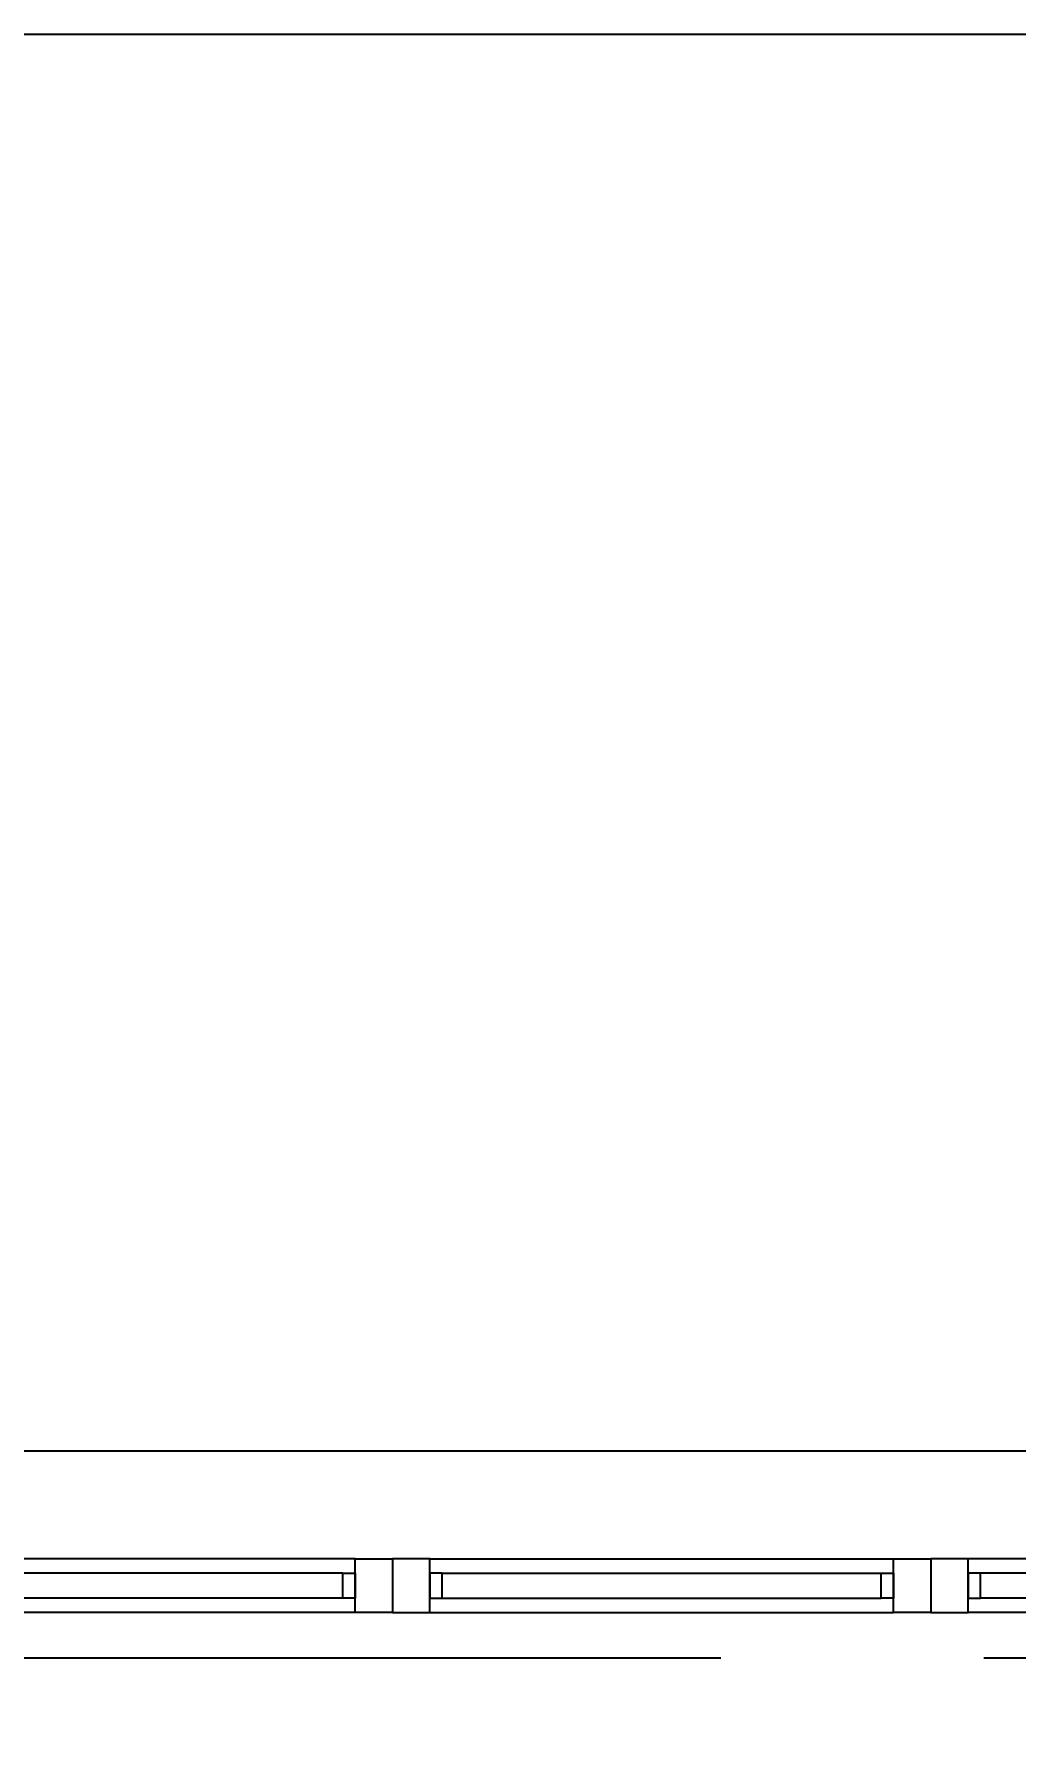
# Model space of a CAD drawing. Extents: x 296441 to 853063, y 459050 to 1117990.
# Drawn here: x 630741 to 631926, y 579707 to 581787 of the extents above; entities that cross this region are included whole.
import ezdxf

# ---------------------------------------------------------------- set-up
doc = ezdxf.new("R2010")
doc.units = 0
doc.header["$LTSCALE"] = 1000
doc.linetypes.add('14-GRID$0$CENTER2', pattern=[28.575, 19.05, -3.175, 3.175, -3.175])
for name, color, linetype in [('14-GRID$0$G-GRID', 9, '14-GRID$0$CENTER2'), ('A-ROOF', 2, 'Continuous'), ('D-PLAN-ROOF$0$A-ROOF', 2, 'Continuous'), ('E2-E3-FL03$0$E1-FL03$0$A-OVLK', 140, 'Continuous'), ('E2-E3-FL03$0$E1-FL03$0$A-SECT-WIND', 155, 'Continuous'), ('E2-E3-FL03$0$E1-FL03$0$A-SECT-WOOD', 17, 'Continuous'), ('E2-E3-FL03$0$E1-FL03$0$G-XREF', 2, 'Continuous'), ('E_OTHER', 7, 'Continuous'), ('ZT1_Dim---标注---PM、LM、DY、JD', 252, 'Continuous')]:
    doc.layers.add(name, color=color, linetype=linetype)
doc.styles.add('E2-E3-FL03$0$E1-FL03$0$Standard', font='')
doc.styles.add('ZT-DIMSTYLE', font='ROMANS.shx', dxfattribs={"width": 0.7, "bigfont": 'CHINESE.shx'})
doc.styles.get('E2-E3-FL03$0$E1-FL03$0$Standard').set_extended_font_data('SimSun')
doc.dimstyles.new('ZT-DIM100', dxfattribs={"dimscale": 100, "dimtxt": 2.5, "dimasz": 1.5, "dimexe": 1, "dimexo": 1, "dimgap": 0.5, "dimtad": 1, "dimdec": 0, "dimdsep": 46, "dimtxsty": 'ZT-DIMSTYLE', "dimblk": 'ARCHTICK', "dimcen": 2.5, "dimclrd": 175, "dimclre": 175, "dimclrt": 7, "dimazin": 2, "dimtfac": 1, "dimtix": 1, "dimtmove": 2, "dimatfit": 3, "dimfxl": 0, "dimarcsym": 0})

# ---------------------------------------------------------------- blocks, each defined once
blk = doc.blocks.new('*U429')
at = {"layer": 'E2-E3-FL03$0$E1-FL03$0$A-SECT-WIND'}
for p, q in [((45, 32.5), (605, 32.5)), ((60, 15), (590, 15)), ((60, -15), (590, -15)), ((45, -32.5), (605, -32.5))]:
    blk.add_line(p, q, dxfattribs=at)
at = {"layer": 'E2-E3-FL03$0$E1-FL03$0$A-SECT-WOOD'}
for points in [[(0, 32.5), (45, 32.5), (45, -32.5), (0, -32.5)], [(650, 32.5), (605, 32.5), (605, -32.5), (650, -32.5)], [(60, 15), (60, -15), (45, -15), (45, 15)], [(590, 15), (590, -15), (605, -15), (605, 15)]]:
    blk.add_lwpolyline(points, close=True, dxfattribs=at)
blk = doc.blocks.new('GGGGW23')
at = {"layer": 'E2-E3-FL03$0$E1-FL03$0$A-OVLK'}
for points in [[(930017.2, 408267.7), (926827.2, 408267.7), (926827.2, 406447.7)], [(929812.2, 406447.7), (929812.2, 406557.7), (927162.2, 406557.7), (927162.2, 406447.7)]]:
    blk.add_lwpolyline(points, dxfattribs=at)
at = {"layer": 'E2-E3-FL03$0$E1-FL03$0$G-XREF', "rotation": 180}
for p in [(928162.2, 406395.2), (929462.2, 406395.2)]:
    blk.add_blockref('*U429', p, dxfattribs=at)
at = {"layer": 'E2-E3-FL03$0$E1-FL03$0$G-XREF', "xscale": -1, "rotation": 180}
blk.add_blockref('*U429', (928162.2, 406395.2), dxfattribs=at)
at = {"style": 'E2-E3-FL03$0$E1-FL03$0$Standard', "flags": 9}
for tag in ['YSIZE', 'XSIZE']:
    blk.add_attdef(tag, (931417.2, 404207.7, 0), '', height=0.5, rotation=90, dxfattribs=at)
blk = doc.blocks.new('TTTTT')
at = {"layer": 'D-PLAN-ROOF$0$A-ROOF', "color": 8}
blk.add_lwpolyline([(1585754.1, 591362.1), (1582564.1, 591362.1), (1582564.1, 591174.6)], dxfattribs=at)
blk = doc.blocks.new('_ArchTick')
at = {"color": 0, "linetype": 'ByBlock', "const_width": 0.4}
blk.add_lwpolyline([(-0.5, -0.5), (0.5, 0.5)], dxfattribs=at)
blk = doc.blocks.new('*D1258')
at = {"layer": 'Defpoints', "color": 0, "ltscale": 1000, "transparency": 16777216}
for p in [(630523.5, 579972.2, 0), (632473.5, 579977.2), (632473.5, 579334.3)]:
    blk.add_point(p, dxfattribs=at)
at = {"layer": 'ZT1_Dim---标注---PM、LM、DY、JD', "color": 175, "linetype": 'ByBlock', "lineweight": -2, "ltscale": 1000, "transparency": 16777216}
for p, q in [((630523.5, 579872.2), (630523.5, 579234.3)), ((632473.5, 579877.2), (632473.5, 579234.3)), ((630523.5, 579334.3), (632473.5, 579334.3))]:
    blk.add_line(p, q, dxfattribs=at)
at = {"layer": 'ZT1_Dim---标注---PM、LM、DY、JD', "color": 175, "lineweight": -2, "ltscale": 1000, "transparency": 16777216, "xscale": 150, "yscale": 150, "zscale": 150, "rotation": 180}
blk.add_blockref('_ArchTick', (630523.5, 579334.3), dxfattribs=at)
at = {"layer": 'ZT1_Dim---标注---PM、LM、DY、JD', "color": 175, "lineweight": -2, "ltscale": 1000, "transparency": 16777216, "xscale": 150, "yscale": 150, "zscale": 150}
blk.add_blockref('_ArchTick', (632473.5, 579334.3), dxfattribs=at)
at = {"layer": 'ZT1_Dim---标注---PM、LM、DY、JD', "color": 7, "ltscale": 1000, "transparency": 16777216, "insert": (631498.5, 579509.3), "char_height": 250, "attachment_point": 5, "style": 'ZT-DIMSTYLE'}
blk.add_mtext('1950', dxfattribs=at)

msp = doc.modelspace()

# ---------------------------------------------------------------- linework, layer by layer
at = {"layer": '14-GRID$0$G-GRID', "color": 8, "ltscale": 0.1}
msp.add_line((674432.5, 579827.2), (595151, 579827.2), dxfattribs=at)

# ---------------------------------------------------------------- block references
at = {"layer": 'A-ROOF'}
msp.add_blockref('TTTTT', (-952725.6, -9574.8), dxfattribs=at)
at = {"layer": 'E_OTHER'}
msp.add_blockref('GGGGW23', (-296988.8, 173519.5), dxfattribs=at)

# ---------------------------------------------------------------- dimensions: what is measured, and where the dimension line sits
at = {"layer": 'ZT1_Dim---标注---PM、LM、DY、JD', "ltscale": 1000}
dim = msp.add_linear_dim(base=(632473.5, 579334.3, 0), p1=(630523.5, 579972.2), p2=(632473.5, 579977.2, 0), dimstyle='ZT-DIM100', dxfattribs=at)
dim.commit()
dim.dimension.update_dxf_attribs({"geometry": '*D1258', "text_midpoint": (631498.5, 579509.3, 0)})

doc.saveas('drawing.dxf')
